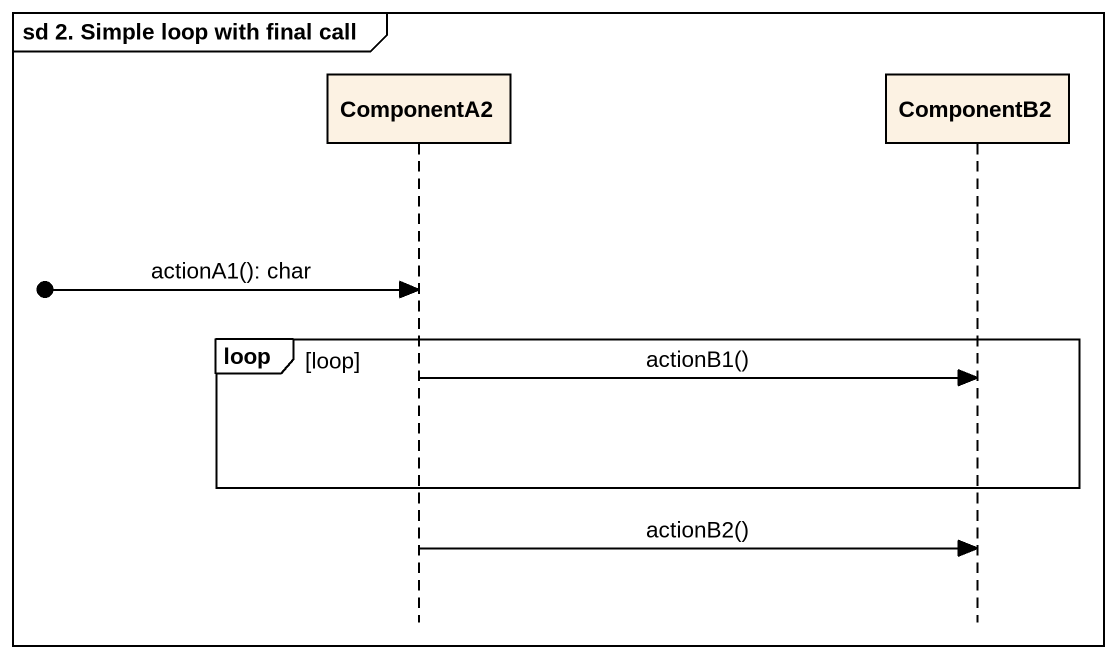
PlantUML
@startuml
mainframe sd 2. Simple loop with final call
hide footbox
participant ComponentA2
participant ComponentB2

[o-> ComponentA2 : actionA1(): char
loop loop
  ComponentA2 -> ComponentB2 : actionB1()
end
ComponentA2 -> ComponentB2 : actionB2()
@enduml
